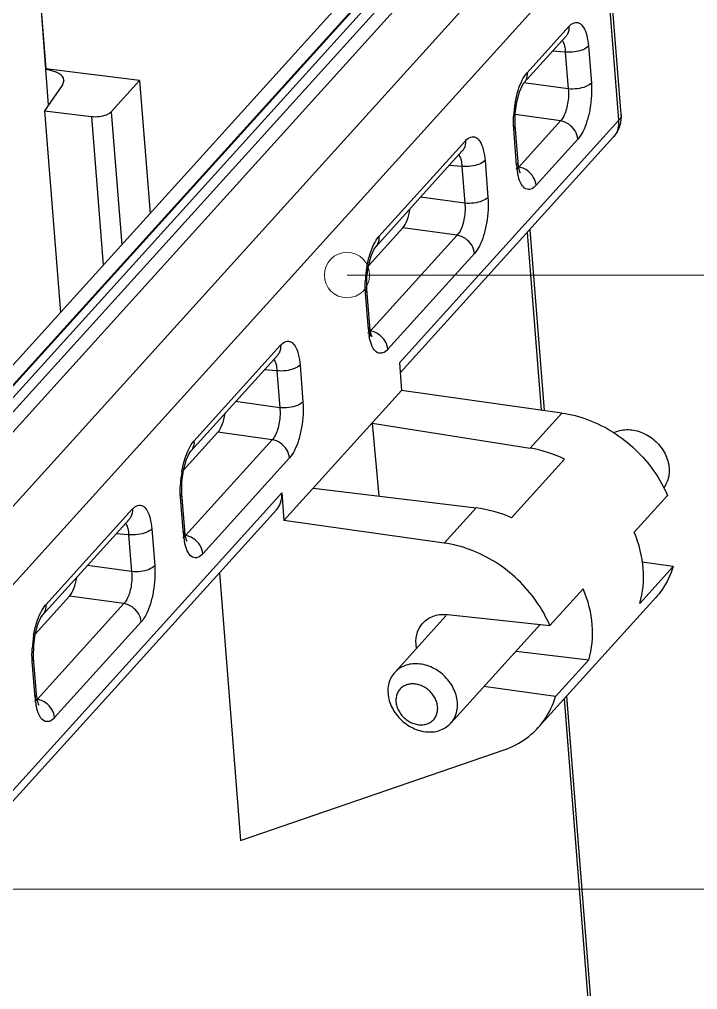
# Model space of a CAD drawing. Header units: millimetres. Extents: x -1995 to -555, y 489 to 1011.
# Drawn here: x -833.27 to -810.83, y 657.41 to 689.49 of the extents above; entities that cross this region are included whole.
import ezdxf

# ---------------------------------------------------------------- set-up
doc = ezdxf.new("R2010")
doc.units = ezdxf.units.MM
doc.layers.add('02___PRT_ALL_AXES', color=7, linetype='Continuous')
doc.layers.add('06___PRT_ALL_SURFS', color=7, linetype='Continuous')
doc.layers.add('from', color=7, linetype='Continuous', lineweight=13)
doc.styles.add('ROMAND', font='romand.shx', dxfattribs={"width": 0.75, "bigfont": 'gbcbig.shx'})
doc.dimstyles.new('YanXiu', dxfattribs={"dimtxt": 2.5, "dimasz": 2.2, "dimexe": 1, "dimexo": 0, "dimgap": 0.66, "dimtad": 0, "dimzin": 1, "dimdsep": 46, "dimtxsty": 'ROMAND', "dimblk": 'CLOSEDBLANK', "dimcen": 0, "dimclrd": 3, "dimclre": 3, "dimclrt": 7, "dimazin": 0, "dimtfac": 1, "dimtofl": 0, "dimtmove": 0, "dimatfit": 3, "dimldrblk": 'CLOSEDBLANK', "dimfxl": 1, "dimlwd": 5, "dimlwe": 5, "dimarcsym": 0})

# ---------------------------------------------------------------- blocks, each defined once
blk = doc.blocks.new('_ClosedBlank')
at = {"color": 0, "linetype": 'ByBlock', "lineweight": -2}
for p, q in [((-1, 0.167), (0, 0)), ((-1, 0.167), (-1, -0.167)), ((0, 0), (-1, -0.167))]:
    blk.add_line(p, q, dxfattribs=at)

msp = doc.modelspace()

# ---------------------------------------------------------------- linework, layer by layer
at = {"color": 7, "linetype": 'Continuous'}
for p, q in [((-817.825, 694.29), (-865.396, 641.74)), ((-865.265, 640.75), (-816.752, 694.341)), ((-818.555, 693.904), (-865.444, 642.107)), ((-818.271, 694.182), (-865.44, 642.076)), ((-817.509, 694.158), (-865.341, 641.319)), ((-865.519, 642.676), (-819.311, 693.721)), ((-836.034, 667.988), (-813.928, 692.408)), ((-832.745, 692.334), (-832.314, 686.662)), ((-832.745, 692.334), (-832.39, 687.856)), ((-813.433, 686.162), (-813.928, 692.408)), ((-813.354, 686.354), (-813.835, 692.415)), ((-864.982, 638.603), (-816.546, 692.109)), ((-816.467, 687.733), (-815.084, 689.26)), ((-815.19, 688.925), (-816.573, 687.397)), ((-815.191, 688.925), (-815.188, 688.928)), ((-814.44, 688.608), (-814.343, 687.39)), ((-815.205, 688.416), (-815.624, 688.446)), ((-815.205, 688.416), (-815.109, 687.197)), ((-832.39, 687.856), (-832.403, 687.837)), ((-829.295, 687.475), (-832.39, 687.856)), ((-831.795, 687.485), (-831.844, 687.332)), ((-831.844, 687.332), (-832.444, 686.476)), ((-830.229, 686.443), (-829.295, 687.475)), ((-829.295, 687.475), (-828.946, 683.077)), ((-815.109, 687.197), (-816.572, 687.4)), ((-832.444, 686.476), (-831.914, 679.798)), ((-832.444, 686.476), (-830.883, 686.284)), ((-830.883, 686.284), (-830.493, 681.368)), ((-830.229, 686.443), (-829.88, 682.045)), ((-816.868, 686.034), (-816.864, 686.388)), ((-815.363, 686.137), (-816.865, 686.345)), ((-816.912, 685.878), (-816.865, 685.993)), ((-816.865, 685.993), (-816.868, 686.034)), ((-816.768, 684.774), (-816.865, 685.993)), ((-815.363, 686.137), (-816.745, 684.61)), ((-813.606, 685.607), (-820.668, 677.807)), ((-816.815, 684.659), (-816.912, 685.878)), ((-813.606, 685.607), (-813.602, 685.612)), ((-821.373, 682.313), (-818.507, 685.479)), ((-814.789, 685.535), (-816.171, 684.008)), ((-818.613, 685.144), (-821.479, 681.978)), ((-818.613, 685.144), (-818.61, 685.147)), ((-818.628, 684.635), (-819.046, 684.665)), ((-818.628, 684.635), (-818.531, 683.417)), ((-817.862, 684.828), (-817.766, 683.609)), ((-816.815, 684.659), (-816.768, 684.774)), ((-816.745, 684.61), (-816.795, 684.619)), ((-816.753, 684.644), (-816.768, 684.774)), ((-818.531, 683.417), (-819.993, 683.619)), ((-820.58, 682.605), (-821.718, 681.348)), ((-818.786, 682.357), (-821.651, 679.191)), ((-818.786, 682.357), (-820.58, 682.605)), ((-816.47, 682.444), (-816.004, 676.575)), ((-816.384, 682.539), (-815.909, 676.561)), ((-818.211, 681.754), (-821.077, 678.588)), ((-821.774, 680.614), (-821.77, 680.968)), ((-821.818, 680.458), (-821.771, 680.573)), ((-821.721, 679.24), (-821.818, 680.458)), ((-821.771, 680.574), (-821.774, 680.614)), ((-821.674, 679.355), (-821.771, 680.573)), ((-821.721, 679.24), (-821.674, 679.355)), ((-821.651, 679.191), (-821.701, 679.2)), ((-821.659, 679.224), (-821.674, 679.355)), ((-821.67, 679.124), (-821.661, 679.016)), ((-827.493, 675.552), (-824.627, 678.718)), ((-824.734, 678.383), (-827.6, 675.216)), ((-824.734, 678.382), (-824.731, 678.385)), ((-824.749, 677.874), (-825.167, 677.904)), ((-824.749, 677.874), (-824.652, 676.655)), ((-823.983, 678.066), (-823.887, 676.848)), ((-824.652, 676.655), (-826.114, 676.858)), ((-815.317, 676.479), (-816.369, 675.317)), ((-826.701, 675.844), (-827.839, 674.587)), ((-824.906, 675.595), (-826.701, 675.844)), ((-824.906, 675.595), (-827.772, 672.429)), ((-824.332, 674.993), (-827.198, 671.827)), ((-815.227, 674.952), (-816.98, 673.015)), ((-827.894, 673.853), (-827.891, 674.207)), ((-824.588, 673.839), (-851.843, 643.731)), ((-827.939, 673.697), (-827.892, 673.812)), ((-827.842, 672.478), (-827.939, 673.697)), ((-827.892, 673.812), (-827.894, 673.853)), ((-827.795, 672.593), (-827.892, 673.812)), ((-811.824, 673.756), (-812.925, 672.54)), ((-824.765, 673.281), (-851.817, 643.397)), ((-832.399, 670.132), (-829.533, 673.298)), ((-818.159, 673.339), (-819.211, 672.177)), ((-829.64, 672.963), (-832.506, 669.797)), ((-829.64, 672.963), (-829.637, 672.966)), ((-829.655, 672.454), (-830.073, 672.484)), ((-829.655, 672.454), (-829.558, 671.236)), ((-828.889, 672.647), (-828.793, 671.428)), ((-827.842, 672.478), (-827.795, 672.593)), ((-827.772, 672.429), (-827.822, 672.438)), ((-827.78, 672.463), (-827.795, 672.593)), ((-811.637, 671.401), (-812.665, 671.545)), ((-829.558, 671.236), (-831.02, 671.438)), ((-811.637, 671.401), (-812.738, 670.185)), ((-814.617, 670.67), (-815.718, 669.454)), ((-831.607, 670.424), (-832.745, 669.167)), ((-829.812, 670.176), (-832.678, 667.01)), ((-829.812, 670.176), (-831.607, 670.424)), ((-829.238, 669.573), (-832.104, 666.407)), ((-819.105, 669.814), (-815.718, 669.454)), ((-832.801, 668.433), (-832.797, 668.787)), ((-816.836, 668.609), (-814.43, 668.316)), ((-832.845, 668.277), (-832.798, 668.393)), ((-832.748, 667.059), (-832.845, 668.277)), ((-832.798, 668.393), (-832.801, 668.433)), ((-832.701, 667.174), (-832.798, 668.393)), ((-814.43, 668.316), (-815.531, 667.1)), ((-815.531, 667.1), (-817.901, 667.432)), ((-832.748, 667.059), (-832.701, 667.174)), ((-832.678, 667.01), (-832.728, 667.019)), ((-832.686, 667.043), (-832.701, 667.174)), ((-815.247, 667.023), (-811.94, 625.336)), ((-815.16, 667.119), (-811.862, 625.53)), ((-825.949, 662.341), (-817.231, 665.34))]:
    msp.add_line(p, q, dxfattribs=at)
for points in [[(-816.723, 687.098), (-816.624, 687.322), (-816.573, 687.397)], [(-816.864, 686.388), (-816.813, 686.766), (-816.723, 687.098)], [(-816.71, 684.439), (-816.694, 684.421), (-816.709, 684.456), (-816.753, 684.644)], [(-821.629, 681.679), (-821.53, 681.902), (-821.479, 681.978)], [(-821.77, 680.968), (-821.719, 681.346), (-821.629, 681.679)], [(-821.616, 679.02), (-821.6, 679.001), (-821.615, 679.037), (-821.659, 679.224)], [(-827.75, 674.917), (-827.651, 675.141), (-827.6, 675.216)], [(-827.891, 674.207), (-827.84, 674.585), (-827.75, 674.917)], [(-827.737, 672.259), (-827.721, 672.24), (-827.735, 672.276), (-827.78, 672.463)], [(-832.656, 669.498), (-832.557, 669.722), (-832.506, 669.797)], [(-832.797, 668.787), (-832.746, 669.165), (-832.656, 669.498)], [(-832.643, 666.839), (-832.627, 666.82), (-832.641, 666.856), (-832.686, 667.043)]]:
    msp.add_lwpolyline(points, dxfattribs=at)
for centre, radius, start, end in [((-813.266, 686.098), 3.655, 170.0734, 176.9216), ((-814.356, 686.275), 1.006, 344.3531, 4.4791), ((-814.352, 686.275), 1.001, 323.9134, 344.2827), ((-814.349, 686.274), 0.998, 318.5574, 323.8957), ((-814.32, 684.855), 2.503, 184.5006, 187.0587), ((-816.842, 683.998), 0.62, 72.0615, 81.0121), ((-814.695, 684.809), 2.125, 187.0486, 190.34), ((-818.172, 680.679), 3.655, 170.0734, 176.9216), ((-819.226, 679.436), 2.503, 184.5006, 187.0587), ((-821.748, 678.579), 0.62, 72.0615, 81.0121), ((-819.601, 679.389), 2.125, 187.0486, 190.34), ((-824.293, 673.917), 3.655, 170.0734, 176.9216), ((-825.347, 672.675), 2.503, 184.5006, 187.0587), ((-827.869, 671.817), 0.62, 72.0615, 81.0121), ((-825.722, 672.628), 2.125, 187.0486, 190.34), ((-829.199, 668.498), 3.655, 170.0734, 176.9216), ((-830.253, 667.255), 2.503, 184.5006, 187.0587), ((-832.775, 666.398), 0.62, 72.0615, 81.0121), ((-830.628, 667.208), 2.125, 187.0486, 190.34)]:
    msp.add_arc(centre, radius, start, end, dxfattribs=at)
for centre, major_axis, ratio, start_param, end_param in [((-832.792, 687.407), (0.997, 0.079), 0.439035, -0.000923, 1.134958), ((-820.638, 683.322), (0.098, 0.794), 0.379684, -2.647061, -1.648626), ((-826.759, 676.56), (0.098, 0.794), 0.379684, -2.647061, -1.648626), ((-816.18, 671.803), (2.723, -2.796), 0.807917, 1.990472, 2.316758), ((-817.919, 669.883), (3.061, -2.422), 0.818765, 1.885305, 2.211591), ((-816.153, 671.833), (2.778, -2.739), 0.800719, 0.403055, 1.090503), ((-831.665, 671.141), (0.098, 0.794), 0.379684, -2.647061, -1.648626), ((-817.945, 669.853), (3.016, -2.475), 0.827118, 0.328632, 1.016081)]:
    msp.add_ellipse(centre, major_axis=major_axis, ratio=ratio, start_param=start_param, end_param=end_param, dxfattribs=at)
for points, start_tangent, end_tangent in [([(-815.084, 689.26), (-815.134, 689.005), (-815.191, 688.925)], (0.079072, -0.996869), (-0.673532, -0.739158)), ([(-815.084, 689.26), (-814.911, 689.384), (-814.745, 689.374), (-814.603, 689.231), (-814.497, 688.966), (-814.44, 688.608)], (0.671114, 0.741354), (0.079368, -0.996845)), ([(-815.306, 688.795), (-815.29, 688.771), (-815.233, 688.62)], (0.583283, -0.812269), (0.230015, -0.973187)), ([(-815.233, 688.62), (-815.205, 688.416)], (0.230015, -0.973187), (0.052196, -0.998637)), ([(-814.44, 688.608), (-814.625, 688.491), (-814.904, 688.421), (-815.205, 688.416)], (-0.671114, -0.741355), (-0.99451, 0.104639)), ([(-816.867, 686.728), (-816.768, 687.139), (-816.63, 687.486)], (0.172293, 0.985046), (0.452008, 0.892014)), ([(-816.63, 687.486), (-816.467, 687.733)], (0.452008, 0.892014), (0.671007, 0.741451)), ([(-816.467, 687.733), (-816.516, 687.478), (-816.573, 687.398)], (0.079072, -0.996869), (-0.67353, -0.73916)), ([(-815.109, 687.197), (-815.101, 686.958), (-815.127, 686.709), (-815.183, 686.475), (-815.265, 686.278), (-815.363, 686.137)], (0.105664, -0.994402), (-0.696123, -0.717923)), ([(-814.343, 687.39), (-814.528, 687.272), (-814.807, 687.202), (-815.109, 687.197)], (-0.671113, -0.741355), (-0.99451, 0.104639)), ([(-814.343, 687.39), (-814.339, 686.973), (-814.389, 686.539), (-814.487, 686.129), (-814.625, 685.782), (-814.789, 685.535)], (0.079105, -0.996866), (-0.670712, -0.741718)), ([(-830.883, 686.284), (-830.627, 686.285), (-830.388, 686.343), (-830.229, 686.443)], (0.992505, -0.122207), (0.671114, 0.741355)), ([(-816.912, 685.878), (-816.916, 686.294)], (-0.079061, 0.99687), (0.053603, 0.998562)), ([(-813.354, 686.354), (-813.353, 686.335), (-813.433, 686.162)], (0.104927, -0.99448), (-0.671114, -0.741355)), ([(-814.789, 685.535), (-814.88, 685.807), (-815.09, 686.026), (-815.363, 686.137)], (-0.079072, 0.996869), (-0.987934, 0.154874)), ([(-813.603, 685.612), (-813.515, 685.736), (-813.433, 686.162)], (0.667387, 0.744711), (-0.08436, 0.996435)), ([(-818.507, 685.479), (-818.333, 685.604), (-818.168, 685.594), (-818.025, 685.45), (-817.92, 685.185), (-817.862, 684.828)], (0.671114, 0.741354), (0.079368, -0.996845)), ([(-818.507, 685.479), (-818.556, 685.224), (-818.613, 685.145)], (0.079072, -0.996869), (-0.673532, -0.739158)), ([(-818.729, 685.014), (-818.713, 684.99), (-818.655, 684.839)], (0.583283, -0.812269), (0.230015, -0.973187)), ([(-818.655, 684.839), (-818.628, 684.635)], (0.230015, -0.973187), (0.052196, -0.998637)), ([(-817.862, 684.828), (-818.048, 684.71), (-818.326, 684.64), (-818.628, 684.635)], (-0.671114, -0.741355), (-0.99451, 0.104639)), ([(-816.745, 684.61), (-816.84, 684.538)], (-0.643998, -0.765027), (-0.955985, -0.293415)), ([(-816.171, 684.008), (-816.344, 683.883), (-816.51, 683.893), (-816.653, 684.037), (-816.758, 684.302), (-816.786, 684.427)], (-0.671072, -0.741392), (-0.180282, 0.983615)), ([(-816.171, 684.008), (-816.263, 684.28), (-816.472, 684.499), (-816.651, 684.588)], (-0.079072, 0.996869), (-0.951787, 0.306759)), ([(-818.531, 683.417), (-818.524, 683.177), (-818.549, 682.928), (-818.606, 682.694), (-818.687, 682.497), (-818.786, 682.357)], (0.105664, -0.994402), (-0.696123, -0.717923)), ([(-817.766, 683.609), (-817.951, 683.491), (-818.23, 683.421), (-818.531, 683.417)], (-0.671113, -0.741355), (-0.99451, 0.104639)), ([(-817.766, 683.609), (-817.762, 683.192), (-817.811, 682.758), (-817.91, 682.348), (-818.048, 682.001), (-818.211, 681.754)], (0.079105, -0.996866), (-0.670712, -0.741718)), ([(-818.211, 681.754), (-818.303, 682.026), (-818.512, 682.246), (-818.786, 682.357)], (-0.079072, 0.996869), (-0.987934, 0.154874)), ([(-821.773, 681.309), (-821.674, 681.719), (-821.536, 682.066)], (0.172293, 0.985046), (0.452008, 0.892014)), ([(-821.536, 682.066), (-821.373, 682.313)], (0.452008, 0.892014), (0.671007, 0.741451)), ([(-821.373, 682.313), (-821.422, 682.059), (-821.479, 681.979)], (0.079072, -0.996869), (-0.67353, -0.73916)), ([(-821.818, 680.458), (-821.822, 680.875)], (-0.079061, 0.99687), (0.053603, 0.998562)), ([(-821.651, 679.191), (-821.746, 679.119)], (-0.643998, -0.765027), (-0.955985, -0.293415)), ([(-821.077, 678.588), (-821.169, 678.86), (-821.378, 679.08), (-821.557, 679.168)], (-0.079072, 0.996869), (-0.951787, 0.306759)), ([(-824.627, 678.718), (-824.454, 678.842), (-824.289, 678.832), (-824.146, 678.688), (-824.041, 678.424), (-823.983, 678.066)], (0.671114, 0.741354), (0.079368, -0.996845)), ([(-821.077, 678.588), (-821.25, 678.464), (-821.416, 678.474), (-821.559, 678.617), (-821.664, 678.882), (-821.692, 679.008)], (-0.671072, -0.741392), (-0.180282, 0.983615)), ([(-824.627, 678.718), (-824.677, 678.463), (-824.734, 678.383)], (0.079072, -0.996869), (-0.673532, -0.739158)), ([(-824.849, 678.253), (-824.834, 678.228), (-824.776, 678.078)], (0.583283, -0.812269), (0.230015, -0.973187)), ([(-824.776, 678.078), (-824.749, 677.874)], (0.230015, -0.973187), (0.052196, -0.998637)), ([(-823.983, 678.066), (-824.168, 677.948), (-824.447, 677.878), (-824.749, 677.874)], (-0.671114, -0.741355), (-0.99451, 0.104639)), ([(-824.652, 676.655), (-824.644, 676.416), (-824.67, 676.167), (-824.726, 675.933), (-824.808, 675.736), (-824.906, 675.595)], (0.105664, -0.994402), (-0.696123, -0.717923)), ([(-823.887, 676.848), (-824.072, 676.73), (-824.351, 676.66), (-824.652, 676.655)], (-0.671113, -0.741355), (-0.99451, 0.104639)), ([(-823.887, 676.848), (-823.883, 676.431), (-823.932, 675.997), (-824.031, 675.586), (-824.169, 675.24), (-824.332, 674.993)], (0.079105, -0.996866), (-0.670712, -0.741718)), ([(-815.317, 676.479), (-814.449, 676.256), (-813.624, 675.845), (-812.883, 675.267), (-812.272, 674.558), (-811.824, 673.756)], (0.990348, -0.1386), (0.392713, -0.919661)), ([(-813.598, 675.827), (-813.567, 675.842), (-813.355, 675.911), (-813.124, 675.93), (-812.884, 675.901), (-812.645, 675.823), (-812.419, 675.701), (-812.213, 675.54), (-812.039, 675.346), (-811.903, 675.128), (-811.811, 674.897), (-811.768, 674.661)], (0.890789, 0.454416), (0.079072, -0.996869)), ([(-827.893, 674.547), (-827.795, 674.958), (-827.657, 675.305)], (0.172293, 0.985046), (0.452008, 0.892014)), ([(-827.657, 675.305), (-827.493, 675.552)], (0.452008, 0.892014), (0.671007, 0.741451)), ([(-827.493, 675.552), (-827.543, 675.297), (-827.6, 675.217)], (0.079072, -0.996869), (-0.67353, -0.73916)), ([(-824.332, 674.993), (-824.424, 675.265), (-824.633, 675.484), (-824.906, 675.595)], (-0.079072, 0.996869), (-0.987934, 0.154874)), ([(-811.768, 674.661), (-811.774, 674.431), (-811.831, 674.218), (-811.935, 674.03), (-811.959, 673.998)], (0.079072, -0.996869), (-0.629094, -0.777329)), ([(-827.939, 673.697), (-827.943, 674.113)], (-0.079061, 0.99687), (0.053603, 0.998562)), ([(-829.533, 673.298), (-829.36, 673.423), (-829.195, 673.413), (-829.052, 673.269), (-828.947, 673.004), (-828.889, 672.647)], (0.671114, 0.741354), (0.079368, -0.996845)), ([(-829.533, 673.298), (-829.583, 673.044), (-829.64, 672.964)], (0.079072, -0.996869), (-0.673532, -0.739158)), ([(-829.755, 672.833), (-829.74, 672.809), (-829.682, 672.658)], (0.583283, -0.812269), (0.230015, -0.973187)), ([(-829.682, 672.658), (-829.655, 672.454)], (0.230015, -0.973187), (0.052196, -0.998637)), ([(-828.889, 672.647), (-829.074, 672.529), (-829.353, 672.459), (-829.655, 672.454)], (-0.671114, -0.741355), (-0.99451, 0.104639)), ([(-827.772, 672.429), (-827.867, 672.357)], (-0.643998, -0.765027), (-0.955985, -0.293415)), ([(-827.198, 671.827), (-827.371, 671.702), (-827.537, 671.712), (-827.679, 671.856), (-827.785, 672.121), (-827.812, 672.246)], (-0.671072, -0.741392), (-0.180282, 0.983615)), ([(-827.198, 671.827), (-827.289, 672.099), (-827.499, 672.318), (-827.678, 672.407)], (-0.079072, 0.996869), (-0.951787, 0.306759)), ([(-815.718, 669.454), (-816.165, 670.257), (-816.777, 670.966), (-817.517, 671.543), (-818.343, 671.955), (-819.211, 672.177)], (-0.392713, 0.919661), (-0.990348, 0.1386)), ([(-829.558, 671.236), (-829.551, 670.996), (-829.576, 670.748), (-829.632, 670.513), (-829.714, 670.316), (-829.812, 670.176)], (0.105664, -0.994402), (-0.696123, -0.717923)), ([(-828.793, 671.428), (-828.978, 671.31), (-829.257, 671.24), (-829.558, 671.236)], (-0.671113, -0.741355), (-0.99451, 0.104639)), ([(-828.793, 671.428), (-828.789, 671.011), (-828.838, 670.578), (-828.937, 670.167), (-829.075, 669.82), (-829.238, 669.573)], (0.079105, -0.996866), (-0.670712, -0.741718)), ([(-811.637, 671.401), (-812.003, 670.639), (-812.211, 670.377)], (-0.28848, -0.957486), (-0.67112, -0.741349)), ([(-829.238, 669.573), (-829.33, 669.845), (-829.539, 670.065), (-829.812, 670.176)], (-0.079072, 0.996869), (-0.987934, 0.154874)), ([(-832.799, 669.128), (-832.701, 669.538), (-832.563, 669.885)], (0.172293, 0.985046), (0.452008, 0.892014)), ([(-832.563, 669.885), (-832.399, 670.132)], (0.452008, 0.892014), (0.671007, 0.741451)), ([(-832.399, 670.132), (-832.449, 669.878), (-832.506, 669.798)], (0.079072, -0.996869), (-0.67353, -0.73916)), ([(-820.128, 668.712), (-820.144, 668.834), (-820.092, 669.247), (-819.922, 669.532)], (-0.184374, 0.982856), (0.67001, 0.742352)), ([(-819.922, 669.532), (-819.877, 669.578), (-819.531, 669.777), (-819.105, 669.814)], (0.67001, 0.742352), (0.994403, -0.105655)), ([(-832.845, 668.277), (-832.849, 668.694)], (-0.079061, 0.99687), (0.053603, 0.998562)), ([(-818.776, 666.919), (-818.82, 667.155), (-818.912, 667.386), (-819.048, 667.604), (-819.222, 667.797), (-819.427, 667.959), (-819.654, 668.081), (-819.893, 668.159), (-820.133, 668.188), (-820.363, 668.169), (-820.575, 668.1), (-820.758, 667.987), (-820.851, 667.899)], (-0.079072, 0.996869), (-0.671227, -0.741252)), ([(-820.851, 667.899), (-820.905, 667.832), (-821.009, 667.645), (-821.066, 667.431), (-821.072, 667.201)], (-0.671227, -0.741252), (0.079072, -0.996869)), ([(-819.43, 666.76), (-819.459, 666.912), (-819.521, 667.06), (-819.614, 667.198), (-819.731, 667.317), (-819.868, 667.413), (-820.018, 667.481), (-820.172, 667.517), (-820.324, 667.519), (-820.466, 667.487), (-820.59, 667.423), (-820.691, 667.33), (-820.763, 667.213), (-820.802, 667.077), (-820.808, 666.93)], (-0.079072, 0.996869), (0.079072, -0.996869)), ([(-832.678, 667.01), (-832.773, 666.938)], (-0.643998, -0.765027), (-0.955985, -0.293415)), ([(-832.104, 666.407), (-832.195, 666.679), (-832.405, 666.899), (-832.584, 666.987)], (-0.079072, 0.996869), (-0.951787, 0.306759)), ([(-821.072, 667.201), (-821.029, 666.966), (-820.937, 666.734), (-820.801, 666.516), (-820.626, 666.323), (-820.421, 666.161), (-820.194, 666.039), (-819.956, 665.961), (-819.716, 665.932), (-819.485, 665.952), (-819.273, 666.02), (-819.09, 666.133), (-818.998, 666.221)], (0.079072, -0.996869), (0.671227, 0.741252)), ([(-816.105, 666.076), (-815.897, 666.338), (-815.531, 667.1)], (0.67112, 0.741349), (0.28848, 0.957486)), ([(-832.104, 666.407), (-832.277, 666.283), (-832.443, 666.293), (-832.585, 666.436), (-832.691, 666.701), (-832.718, 666.827)], (-0.671072, -0.741392), (-0.180282, 0.983615)), ([(-820.808, 666.93), (-820.779, 666.778), (-820.716, 666.63), (-820.624, 666.492), (-820.507, 666.373), (-820.37, 666.277), (-820.22, 666.209), (-820.066, 666.173), (-819.914, 666.171), (-819.772, 666.203), (-819.648, 666.267), (-819.547, 666.36), (-819.475, 666.477), (-819.436, 666.613), (-819.43, 666.76)], (0.079072, -0.996869), (-0.079072, 0.996869)), ([(-818.998, 666.221), (-818.943, 666.288), (-818.839, 666.476), (-818.783, 666.689), (-818.776, 666.919)], (0.671227, 0.741252), (-0.079072, 0.996869)), ([(-817.231, 665.34), (-816.476, 665.737), (-816.105, 666.076)], (0.945592, 0.325355), (0.67112, 0.741349))]:
    msp.add_spline(points, degree=3, dxfattribs=dict(at, start_tangent=start_tangent, end_tangent=end_tangent))
at = {"layer": '02___PRT_ALL_AXES', "color": 7, "linetype": 'Continuous'}
for p, q in [((-819.155, 669.772), (-820.851, 667.899)), ((-816.04, 669.489), (-818.998, 666.221))]:
    msp.add_line(p, q, dxfattribs=at)
at = {"layer": '06___PRT_ALL_SURFS', "color": 7, "linetype": 'Continuous'}
for p, q in [((-813.433, 686.162), (-820.694, 678.14)), ((-820.694, 678.14), (-820.621, 677.221)), ((-820.621, 677.221), (-824.515, 672.92)), ((-815.317, 676.479), (-820.621, 677.221)), ((-821.595, 676.146), (-821.381, 673.732)), ((-821.595, 676.146), (-816.369, 675.317)), ((-824.588, 673.839), (-824.515, 672.92)), ((-823.542, 673.995), (-818.159, 673.339)), ((-819.211, 672.177), (-824.515, 672.92)), ((-826.652, 671.197), (-825.949, 662.341)), ((-812.211, 670.376), (-816.105, 666.075))]:
    msp.add_line(p, q, dxfattribs=at)
at = {"layer": '06___PRT_ALL_SURFS', "color": 7, "linetype": 'Continuous', "start_tangent": (0.670301, 0.742089), "end_tangent": (-0.079072, 0.996869)}
msp.add_spline([(-824.765, 673.28), (-824.629, 673.508), (-824.588, 673.839)], degree=3, dxfattribs=at)

# ---------------------------------------------------------------- leaders
at = {"layer": 'from', "color": 4}
for points in [[(-822.429, 681.039), (-789.655, 681.039)], [(-868.458, 660.732), (-789.655, 660.732)]]:
    msp.add_leader(points, dimstyle='YanXiu', override={"dimasz": 3, "dimldrblk": 'Small'}, dxfattribs=at)

doc.saveas('drawing.dxf')
